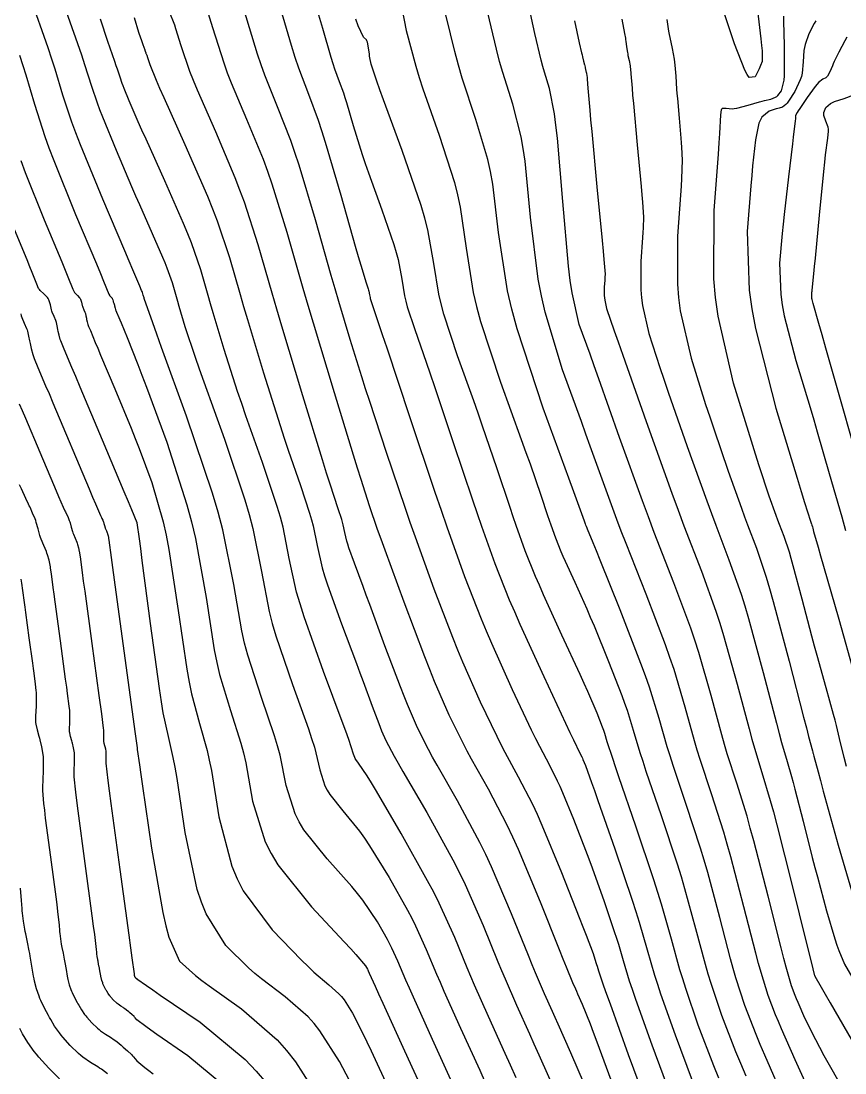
# Model space of a CAD drawing. Header units: metres. Extents: x 837117 to 838479, y 1189012 to 1191015.
# Drawn here: x 837589.8 to 837662.7, y 1190071.4 to 1190164.5 of the extents above; entities that cross this region are included whole.
import ezdxf

# ---------------------------------------------------------------- set-up
doc = ezdxf.new("R2010")
doc.units = ezdxf.units.M
doc.header["$LTSCALE"] = 0.3
doc.layers.add('COTAS 10', color=1, linetype='Continuous')
doc.layers.add('COTAS INT', color=252, linetype='Continuous')

msp = doc.modelspace()

# ---------------------------------------------------------------- linework, layer by layer
at = {"layer": 'COTAS 10'}
for points in [[(837612.227, 1190167.21), (837613.659, 1190162.368), (837613.993, 1190161.312), (837614.299, 1190160.379), (837615.178, 1190158.037), (837616.043, 1190155.731), (837616.34, 1190154.821), (837616.663, 1190153.793), (837618.037, 1190149.1), (837619.317, 1190144.589), (837619.581, 1190143.676), (837619.806, 1190142.909), (837620.289, 1190141.352), (837620.474, 1190140.82), (837620.51, 1190140.699), (837620.541, 1190140.589), (837620.598, 1190140.289), (837620.638, 1190140.032), (837620.658, 1190139.95), (837620.681, 1190139.864), (837620.797, 1190139.513), (837621.393, 1190137.747), (837621.719, 1190136.769), (837622.116, 1190135.579), (837624.131, 1190129.513), (837626.381, 1190122.809), (837626.925, 1190121.217), (837627.436, 1190119.739), (837628.998, 1190115.354), (837630.458, 1190111.607), (837630.906, 1190110.531), (837631.372, 1190109.439), (837633.209, 1190105.354), (837634.906, 1190101.774), (837635.283, 1190101), (837635.619, 1190100.319), (837636.5, 1190098.644), (837637.204, 1190097.267), (837637.43, 1190096.774), (837637.669, 1190096.233), (837638.644, 1190093.875), (837639.704, 1190091.13), (837639.997, 1190090.344), (837640.29, 1190089.547), (837641.346, 1190086.577), (837642.244, 1190083.923), (837642.438, 1190083.326), (837642.609, 1190082.789), (837643.025, 1190081.346), (837643.574, 1190079.561), (837643.827, 1190078.808), (837644.125, 1190077.943), (837645.565, 1190073.886), (837647.22, 1190069.439)], [(837659.592, 1190069.652), (837658.247, 1190072.553), (837657.046, 1190075.304), (837656.774, 1190075.947), (837656.528, 1190076.538), (837655.861, 1190078.247), (837655.231, 1190080.286), (837655.008, 1190081.087), (837654.765, 1190081.99), (837653.715, 1190086.101), (837652.555, 1190090.541), (837652.242, 1190091.651), (837651.934, 1190092.71), (837650.851, 1190096.101), (837649.851, 1190099.136), (837649.595, 1190099.97), (837649.348, 1190100.801), (837648.528, 1190103.778), (837647.534, 1190107.112), (837647.176, 1190108.167), (837646.782, 1190109.28), (837645.062, 1190113.778), (837643.294, 1190118.253), (837642.87, 1190119.352), (837642.475, 1190120.389), (837641.284, 1190123.629), (837640.118, 1190126.892), (837639.739, 1190127.944), (837639.335, 1190129.06), (837637.673, 1190133.629), (837636.129, 1190138.74), (837635.8, 1190140.198), (837635.514, 1190141.674), (837634.835, 1190147.162), (837634.35, 1190152.107), (837634.186, 1190153.242), (837634.01, 1190154.276), (837633.265, 1190157.162), (837632.372, 1190159.964), (837632.102, 1190160.945), (837631.822, 1190162.015), (837630.729, 1190166.619)], [(837662.794, 1190098.52), (837662.588, 1190099.309), (837662.181, 1190100.998), (837661.912, 1190102.161), (837661.793, 1190102.617), (837661.655, 1190103.132), (837660.998, 1190105.476), (837660.196, 1190108.341), (837659.967, 1190109.183), (837659.735, 1190110.048), (837658.87, 1190113.347), (837658.088, 1190116.287), (837657.909, 1190116.924), (837657.745, 1190117.484), (837657.286, 1190118.87), (837656.868, 1190119.957), (837656.73, 1190120.33), (837656.582, 1190120.734), (837655.966, 1190122.45), (837655.067, 1190125.151), (837654.74, 1190126.175), (837654.379, 1190127.32), (837652.795, 1190132.45), (837651.435, 1190138.392), (837651.215, 1190140.047), (837651.064, 1190141.706), (837651.085, 1190147.737), (837651.456, 1190152.724), (837651.527, 1190153.726), (837651.582, 1190154.563), (837651.665, 1190156.22), (837651.731, 1190156.663), (837651.776, 1190156.736), (837651.833, 1190156.786), (837652.135, 1190156.787), (837652.666, 1190156.743), (837652.867, 1190156.765), (837653.091, 1190156.802), (837654.094, 1190157.06), (837655.107, 1190157.36), (837655.337, 1190157.423), (837655.545, 1190157.478), (837656.115, 1190157.607), (837656.517, 1190157.766), (837656.62, 1190157.839), (837656.719, 1190157.926), (837657.045, 1190158.347), (837657.268, 1190159.269), (837657.302, 1190159.672), (837657.324, 1190160.139), (837657.304, 1190162.356), (837657.242, 1190164.51), (837657.237, 1190164.936)], [(837633.561, 1190070.96), (837633.062, 1190072.076), (837632.591, 1190073.128), (837631.12, 1190076.384), (837629.875, 1190079.181), (837629.547, 1190079.943), (837629.226, 1190080.7), (837628.125, 1190083.389), (837626.757, 1190086.417), (837626.268, 1190087.388), (837625.731, 1190088.415), (837623.389, 1190092.604), (837621.196, 1190096.334), (837620.752, 1190097.073), (837620.378, 1190097.685), (837619.618, 1190098.832), (837619.369, 1190099.145), (837619.318, 1190099.231), (837619.274, 1190099.316), (837619.181, 1190099.618), (837618.744, 1190100.923), (837618.484, 1190101.64), (837618.164, 1190102.511), (837616.505, 1190106.942), (837614.793, 1190111.783), (837614.44, 1190112.913), (837614.139, 1190113.951), (837613.489, 1190116.942), (837612.936, 1190119.701), (837612.697, 1190120.594), (837612.421, 1190121.543), (837611.111, 1190125.436), (837609.649, 1190129.559), (837609.276, 1190130.654), (837608.917, 1190131.728), (837607.736, 1190135.436), (837606.752, 1190138.69), (837606.517, 1190139.478), (837606.299, 1190140.216), (837605.647, 1190142.475), (837604.828, 1190144.866), (837604.505, 1190145.688), (837604.141, 1190146.58), (837602.475, 1190150.379), (837600.811, 1190154.048), (837600.448, 1190154.858), (837600.126, 1190155.578), (837599.316, 1190157.435), (837598.867, 1190158.532), (837598.773, 1190158.773), (837598.692, 1190158.986), (837598.51, 1190159.531), (837598.285, 1190160.242), (837598.178, 1190160.561), (837598.05, 1190160.932), (837597.424, 1190162.713), (837596.771, 1190164.682)], [(837619.436, 1190069.541), (837617.922, 1190072.416), (837616.196, 1190075.127), (837615.683, 1190075.77), (837615.155, 1190076.367), (837613.124, 1190078.133), (837611.024, 1190079.719), (837610.453, 1190080.202), (837609.886, 1190080.703), (837607.876, 1190082.674), (837606.121, 1190085.481), (837605.715, 1190086.51), (837605.343, 1190087.649), (837604.287, 1190092.674), (837603.552, 1190097.468), (837603.382, 1190098.461), (837603.226, 1190099.31), (837602.785, 1190101.171), (837602.332, 1190103.263), (837602.169, 1190104.257), (837601.989, 1190105.431), (837601.204, 1190111.171), (837600.482, 1190116.746), (837600.342, 1190117.815), (837600.228, 1190118.679), (837600.033, 1190120.089), (837599.546, 1190121.255), (837599.248, 1190121.965), (837598.88, 1190122.843), (837596.96, 1190127.413), (837594.99, 1190132.097), (837594.59, 1190133.046), (837594.253, 1190133.845), (837593.563, 1190135.476), (837593.324, 1190136.06), (837593.272, 1190136.199), (837593.227, 1190136.329), (837593.116, 1190136.715), (837593.049, 1190137.034), (837593.015, 1190137.208), (837592.959, 1190137.519), (837592.883, 1190137.835), (837592.853, 1190137.925), (837592.82, 1190138.017), (837592.672, 1190138.358), (837592.517, 1190138.73), (837592.481, 1190138.841), (837592.448, 1190138.956), (837592.35, 1190139.402), (837592.213, 1190139.832), (837592.154, 1190139.938), (837592.087, 1190140.038), (837591.769, 1190140.351), (837591.444, 1190140.649), (837591.372, 1190140.741), (837591.308, 1190140.836), (837591.141, 1190141.209), (837590.744, 1190142.25), (837590.536, 1190142.765), (837590.284, 1190143.378), (837589.017, 1190146.416)], [(837597.407, 1190071.323), (837596.862, 1190071.719), (837596.701, 1190071.828), (837596.536, 1190071.936), (837595.903, 1190072.324), (837595.226, 1190072.788), (837595.033, 1190072.944), (837594.838, 1190073.113), (837594.111, 1190073.823), (837593.446, 1190074.567), (837593.289, 1190074.757), (837593.144, 1190074.94), (837592.72, 1190075.543), (837592.372, 1190076.127), (837592.275, 1190076.298), (837592.178, 1190076.473), (837591.825, 1190077.135), (837591.502, 1190077.814), (837591.424, 1190077.998), (837591.351, 1190078.181), (837591.129, 1190078.83), (837590.949, 1190079.527), (837590.902, 1190079.74), (837590.857, 1190079.962), (837590.706, 1190080.838), (837590.561, 1190081.734), (837590.519, 1190081.97), (837590.476, 1190082.199), (837590.317, 1190082.982), (837590.164, 1190083.721), (837590.126, 1190083.924), (837590.089, 1190084.125), (837589.97, 1190084.844), (837589.878, 1190085.556), (837589.858, 1190085.753), (837589.841, 1190085.95), (837589.798, 1190086.659), (837589.703, 1190087.759)]]:
    msp.add_lwpolyline(points, dxfattribs=at)
at = {"layer": 'COTAS INT'}
for points in [[(837593.058, 1190167.311), (837594.745, 1190162.513), (837595.089, 1190161.512), (837595.379, 1190160.653), (837595.985, 1190158.736), (837596.475, 1190157.268), (837596.693, 1190156.692), (837596.946, 1190156.043), (837598.157, 1190153.088), (837599.527, 1190149.868), (837599.88, 1190149.052), (837600.222, 1190148.269), (837601.363, 1190145.714), (837602.28, 1190143.623), (837602.481, 1190143.132), (837602.658, 1190142.679), (837603.109, 1190141.363), (837603.468, 1190140.119), (837603.588, 1190139.712), (837603.717, 1190139.279), (837604.259, 1190137.487), (837605.161, 1190134.757), (837605.517, 1190133.731), (837605.919, 1190132.588), (837607.757, 1190127.487), (837609.561, 1190122.126), (837609.942, 1190120.819), (837610.271, 1190119.589), (837611.032, 1190115.788), (837611.709, 1190112.247), (837611.986, 1190111.181), (837612.301, 1190110.079), (837613.761, 1190105.788), (837615.176, 1190101.871), (837615.464, 1190101.004), (837615.706, 1190100.232), (837616.202, 1190098.229), (837616.635, 1190096.827), (837616.837, 1190096.433), (837617.075, 1190096.037), (837618.229, 1190094.586), (837619.703, 1190092.791), (837620.142, 1190092.178), (837620.594, 1190091.514), (837622.338, 1190088.696), (837623.954, 1190085.806), (837624.324, 1190085.097), (837624.662, 1190084.427), (837625.606, 1190082.338), (837626.514, 1190080.157), (837626.829, 1190079.429), (837627.173, 1190078.647), (837628.643, 1190075.376), (837630.335, 1190071.639), (837630.819, 1190070.564)], [(837615.545, 1190166.873), (837616.415, 1190163.881), (837617.172, 1190161.306), (837617.343, 1190160.757), (837617.496, 1190160.28), (837617.91, 1190159.149), (837618.285, 1190158.15), (837618.414, 1190157.755), (837618.554, 1190157.31), (837619.149, 1190155.276), (837619.94, 1190152.688), (837620.203, 1190151.893), (837620.485, 1190151.064), (837621.663, 1190147.79), (837622.729, 1190144.724), (837622.94, 1190144.026), (837623.115, 1190143.395), (837623.445, 1190141.663), (837623.677, 1190140.185), (837623.791, 1190139.714), (837623.925, 1190139.216), (837624.589, 1190137.193), (837625.601, 1190134.322), (837625.955, 1190133.289), (837626.341, 1190132.153), (837628.001, 1190127.193), (837629.703, 1190122.124), (837630.114, 1190120.92), (837630.5, 1190119.803), (837631.681, 1190116.487), (837632.96, 1190113.28), (837633.409, 1190112.231), (837633.898, 1190111.112), (837636.005, 1190106.487), (837637.941, 1190102.355), (837638.322, 1190101.546), (837638.637, 1190100.882), (837639.213, 1190099.695), (837639.372, 1190099.386), (837639.422, 1190099.275), (837639.476, 1190099.153), (837639.695, 1190098.623), (837640.239, 1190097.123), (837640.498, 1190096.39), (837640.803, 1190095.519), (837642.297, 1190091.225), (837643.831, 1190086.696), (837644.162, 1190085.677), (837644.452, 1190084.76), (837645.163, 1190082.297), (837645.812, 1190080.046), (837646.063, 1190079.264), (837646.346, 1190078.412), (837647.624, 1190074.758), (837649.14, 1190070.727)], [(837657.375, 1190068.848), (837655.576, 1190072.967), (837655.169, 1190073.93), (837654.801, 1190074.816), (837653.802, 1190077.375), (837653.009, 1190079.818), (837652.772, 1190080.631), (837652.527, 1190081.504), (837651.577, 1190085.15), (837650.515, 1190089.137), (837650.199, 1190090.225), (837649.874, 1190091.305), (837648.62, 1190095.15), (837647.453, 1190098.628), (837647.182, 1190099.477), (837646.934, 1190100.278), (837646.23, 1190102.76), (837645.359, 1190105.553), (837645.007, 1190106.551), (837644.607, 1190107.645), (837642.76, 1190112.404), (837641.004, 1190116.777), (837640.662, 1190117.628), (837640.381, 1190118.322), (837639.887, 1190119.531), (837639.809, 1190119.701), (837639.791, 1190119.741), (837639.775, 1190119.778), (837639.732, 1190119.887), (837639.694, 1190119.994), (837639.681, 1190120.03), (837639.668, 1190120.069), (837639.613, 1190120.232), (837639.017, 1190121.876), (837638.663, 1190122.848), (837638.227, 1190124.044), (837635.968, 1190130.232), (837633.658, 1190137.271), (837633.189, 1190139.005), (837632.795, 1190140.644), (837631.987, 1190145.787), (837631.486, 1190150.078), (837631.285, 1190151.18), (837631.056, 1190152.246), (837630.004, 1190155.787), (837628.787, 1190159.463), (837628.454, 1190160.614), (837628.123, 1190161.822), (837626.945, 1190166.668)], [(837628.08, 1190070.15), (837626.166, 1190074.367), (837624.47, 1190078.112), (837624.112, 1190078.914), (837623.802, 1190079.613), (837623.086, 1190081.287), (837622.567, 1190082.438), (837622.381, 1190082.806), (837622.177, 1190083.197), (837621.287, 1190084.787), (837619.992, 1190086.693), (837619.532, 1190087.282), (837619.028, 1190087.897), (837616.84, 1190090.34), (837614.78, 1190092.929), (837614.356, 1190093.635), (837613.996, 1190094.338), (837613.223, 1190096.84), (837612.667, 1190099.541), (837612.443, 1190100.368), (837612.189, 1190101.231), (837611.017, 1190104.634), (837609.809, 1190108.375), (837609.532, 1190109.45), (837609.279, 1190110.543), (837608.575, 1190114.634), (837607.605, 1190119.476), (837607.186, 1190121.043), (837606.701, 1190122.708), (837604.403, 1190129.538), (837602.19, 1190135.617), (837601.758, 1190136.808), (837601.405, 1190137.785), (837600.782, 1190139.538), (837600.683, 1190139.868), (837600.659, 1190139.947), (837600.637, 1190140.022), (837600.571, 1190140.25), (837600.488, 1190140.492), (837600.456, 1190140.575), (837600.419, 1190140.665), (837600.25, 1190141.05), (837599.632, 1190142.49), (837599.312, 1190143.247), (837598.927, 1190144.158), (837596.998, 1190148.741), (837595.025, 1190153.555), (837594.613, 1190154.612), (837594.258, 1190155.55), (837593.46, 1190157.941), (837592.762, 1190160.251), (837592.471, 1190161.136), (837592.137, 1190162.129), (837590.577, 1190166.604)], [(837605.905, 1190166.549), (837606.682, 1190163.94), (837607.682, 1190160.816), (837608.002, 1190159.938), (837608.34, 1190159.054), (837609.715, 1190155.812), (837611.168, 1190152.283), (837611.556, 1190151.218), (837611.937, 1190150.115), (837613.26, 1190145.812), (837614.682, 1190140.869), (837615.125, 1190139.362), (837615.59, 1190137.795), (837617.448, 1190131.636), (837619.139, 1190126.117), (837619.498, 1190124.953), (837619.81, 1190123.948), (837620.543, 1190121.636), (837621.275, 1190119.546), (837621.586, 1190118.681), (837621.944, 1190117.692), (837623.63, 1190113.088), (837625.455, 1190108.261), (837625.9, 1190107.132), (837626.319, 1190106.092), (837627.618, 1190103.088), (837628.835, 1190100.613), (837629.203, 1190099.908), (837629.584, 1190099.193), (837631.073, 1190096.542), (837632.738, 1190093.361), (837633.231, 1190092.313), (837633.738, 1190091.193), (837635.683, 1190086.542), (837637.361, 1190082.331), (837637.7, 1190081.488), (837637.983, 1190080.785), (837638.551, 1190079.41), (837638.811, 1190078.834), (837638.9, 1190078.634), (837638.997, 1190078.416), (837639.41, 1190077.486), (837640.11, 1190075.735), (837640.388, 1190075.001), (837640.702, 1190074.159), (837642.141, 1190070.217)], [(837623.264, 1190166.608), (837623.837, 1190163.685), (837624.675, 1190160.507), (837624.975, 1190159.524), (837625.305, 1190158.497), (837626.743, 1190154.412), (837628.102, 1190150.217), (837628.383, 1190149.119), (837628.622, 1190148.048), (837629.14, 1190144.412), (837629.756, 1190140.491), (837630.056, 1190139.241), (837630.414, 1190137.92), (837632.175, 1190132.552), (837634.018, 1190127.47), (837634.427, 1190126.328), (837634.792, 1190125.302), (837635.742, 1190122.552), (837636.346, 1190120.754), (837636.492, 1190120.326), (837636.629, 1190119.93), (837637.048, 1190118.754), (837637.528, 1190117.559), (837637.704, 1190117.152), (837637.898, 1190116.711), (837638.754, 1190114.839), (837639.806, 1190112.492), (837640.124, 1190111.752), (837640.453, 1190110.972), (837641.741, 1190107.827), (837642.907, 1190104.824), (837643.159, 1190104.133), (837643.382, 1190103.504), (837643.931, 1190101.741), (837644.521, 1190099.755), (837644.769, 1190098.985), (837645.054, 1190098.12), (837646.388, 1190094.199), (837647.813, 1190089.901), (837648.156, 1190088.798), (837648.475, 1190087.733), (837649.439, 1190084.199), (837650.289, 1190081.018), (837650.536, 1190080.175), (837650.788, 1190079.349), (837651.743, 1190076.502), (837652.981, 1190073.303), (837653.412, 1190072.254), (837653.882, 1190071.134)], [(837662.606, 1190069.745), (837660.83, 1190072.903), (837660.431, 1190073.639), (837660.073, 1190074.316), (837659.119, 1190076.258), (837658.515, 1190077.64), (837658.379, 1190077.963), (837658.256, 1190078.261), (837657.92, 1190079.119), (837657.452, 1190080.755), (837657.245, 1190081.543), (837657.004, 1190082.475), (837655.853, 1190087.052), (837654.595, 1190091.945), (837654.286, 1190093.078), (837653.994, 1190094.114), (837653.083, 1190097.052), (837652.25, 1190099.644), (837652.008, 1190100.462), (837651.761, 1190101.323), (837650.827, 1190104.796), (837649.73, 1190108.615), (837649.38, 1190109.695), (837649.01, 1190110.784), (837647.507, 1190114.796), (837645.777, 1190119.248), (837645.265, 1190120.614), (837644.737, 1190122.038), (837642.71, 1190127.661), (837640.872, 1190132.845), (837640.464, 1190133.992), (837640.099, 1190135.014), (837639.146, 1190137.661), (837638.514, 1190140.443), (837638.353, 1190141.549), (837638.197, 1190142.801), (837637.682, 1190148.536), (837637.214, 1190154.137), (837637.088, 1190155.304), (837636.964, 1190156.305), (837636.527, 1190158.536), (837636.066, 1190159.982), (837635.927, 1190160.487), (837635.783, 1190161.039), (837635.219, 1190163.414), (837634.671, 1190165.854)], [(837654.868, 1190165.932), (837655.22, 1190162.944), (837655.279, 1190162.352), (837655.322, 1190161.862), (837655.34, 1190160.944), (837655.19, 1190160.582), (837655.127, 1190160.442), (837655.055, 1190160.285), (837654.718, 1190159.578), (837654.195, 1190159.528), (837654.006, 1190159.785), (837653.799, 1190160.16), (837652.889, 1190162.497), (837652.034, 1190165.071)], [(837599.755, 1190164.817), (837600.151, 1190163.529), (837600.33, 1190163.015), (837600.373, 1190162.892), (837600.412, 1190162.779), (837600.531, 1190162.444), (837600.622, 1190162.185), (837600.644, 1190162.119), (837600.664, 1190162.057), (837600.726, 1190161.856), (837600.78, 1190161.687), (837600.795, 1190161.646), (837600.811, 1190161.606), (837600.869, 1190161.482), (837600.947, 1190161.29), (837600.974, 1190161.208), (837601.005, 1190161.114), (837601.137, 1190160.67), (837601.705, 1190159.265), (837602.011, 1190158.564), (837602.381, 1190157.729), (837604.251, 1190153.587), (837606.247, 1190148.998), (837606.696, 1190147.881), (837607.1, 1190146.83), (837608.185, 1190143.587), (837609.13, 1190140.314), (837609.447, 1190139.243), (837609.787, 1190138.101), (837611.213, 1190133.385), (837612.673, 1190128.699), (837613.035, 1190127.577), (837613.378, 1190126.531), (837614.466, 1190123.385), (837615.281, 1190120.961), (837615.453, 1190120.37), (837615.602, 1190119.814), (837615.946, 1190118.096), (837616.393, 1190116.123), (837616.606, 1190115.407), (837616.859, 1190114.617), (837618.096, 1190111.148), (837619.421, 1190107.63), (837619.729, 1190106.808), (837620.012, 1190106.053), (837620.822, 1190103.874), (837621.398, 1190102.343), (837621.534, 1190101.995), (837621.659, 1190101.681), (837622.027, 1190100.822), (837622.765, 1190099.452), (837623.123, 1190098.815), (837623.549, 1190098.068), (837625.646, 1190094.44), (837627.954, 1190090.258), (837628.513, 1190089.161), (837629.038, 1190088.089), (837630.644, 1190084.44), (837631.938, 1190081.244), (837632.264, 1190080.458), (837632.578, 1190079.716), (837633.597, 1190077.393), (837634.745, 1190074.847), (837635.14, 1190073.963), (837635.569, 1190073.003), (837637.393, 1190068.89)], [(837639.603, 1190070.371), (837638.401, 1190073.188), (837637.283, 1190075.71), (837637.02, 1190076.299), (837636.778, 1190076.84), (837636.074, 1190078.401), (837635.28, 1190080.25), (837634.982, 1190080.973), (837634.649, 1190081.788), (837633.164, 1190085.491), (837631.388, 1190089.641), (837630.872, 1190090.737), (837630.346, 1190091.81), (837628.359, 1190095.491), (837626.567, 1190098.631), (837626.163, 1190099.362), (837625.8, 1190100.032), (837624.823, 1190101.955), (837623.948, 1190104), (837623.649, 1190104.748), (837623.326, 1190105.575), (837621.955, 1190109.218), (837620.609, 1190112.866), (837620.301, 1190113.696), (837620.022, 1190114.448), (837619.25, 1190116.513), (837618.763, 1190117.879), (837618.663, 1190118.191), (837618.579, 1190118.473), (837618.403, 1190119.25), (837618.267, 1190119.927), (837618.209, 1190120.146), (837618.141, 1190120.379), (837617.82, 1190121.333), (837617.108, 1190123.502), (837616.794, 1190124.5), (837616.429, 1190125.67), (837614.689, 1190131.333), (837612.821, 1190137.512), (837612.376, 1190139.008), (837611.961, 1190140.411), (837610.722, 1190144.7), (837609.519, 1190148.472), (837609.126, 1190149.549), (837608.708, 1190150.641), (837606.983, 1190154.7), (837605.36, 1190158.391), (837605.006, 1190159.251), (837604.694, 1190160.041), (837603.909, 1190162.305), (837603.455, 1190163.831), (837603.351, 1190164.155), (837603.256, 1190164.437), (837602.99, 1190165.096)], [(837645.299, 1190068.151), (837643.506, 1190073.014), (837641.903, 1190077.474), (837641.591, 1190078.352), (837641.335, 1190079.075), (837640.887, 1190080.395), (837640.765, 1190080.818), (837640.715, 1190080.976), (837640.658, 1190081.151), (837640.395, 1190081.929), (837639.777, 1190083.576), (837639.497, 1190084.298), (837639.17, 1190085.137), (837637.593, 1190089.127), (837635.863, 1190093.313), (837635.438, 1190094.273), (837635.037, 1190095.148), (837633.786, 1190097.593), (837632.602, 1190099.756), (837632.243, 1190100.454), (837631.87, 1190101.193), (837630.414, 1190104.221), (837628.846, 1190107.766), (837628.403, 1190108.831), (837627.957, 1190109.934), (837626.314, 1190114.221), (837624.653, 1190118.828), (837624.195, 1190120.132), (837623.738, 1190121.449), (837622.093, 1190126.308), (837620.602, 1190130.848), (837620.242, 1190131.963), (837619.904, 1190133.016), (837618.874, 1190136.308), (837617.866, 1190139.695), (837617.542, 1190140.808), (837617.199, 1190141.997), (837615.798, 1190146.924), (837614.355, 1190151.757), (837613.986, 1190152.887), (837613.629, 1190153.926), (837612.447, 1190156.924), (837611.32, 1190159.716), (837610.998, 1190160.625), (837610.671, 1190161.592), (837609.454, 1190165.575)], [(837651.492, 1190070.945), (837651.061, 1190072.015), (837649.684, 1190075.63), (837648.567, 1190078.88), (837648.3, 1190079.719), (837648.05, 1190080.532), (837647.301, 1190083.248), (837646.435, 1190086.329), (837646.112, 1190087.372), (837645.753, 1190088.497), (837644.157, 1190093.248), (837642.655, 1190097.611), (837642.356, 1190098.493), (837642.108, 1190099.232), (837641.632, 1190100.723), (837641.404, 1190101.455), (837641.312, 1190101.716), (837641.207, 1190102.003), (837640.723, 1190103.25), (837639.903, 1190105.167), (837639.586, 1190105.876), (837639.23, 1190106.662), (837637.62, 1190110.147), (837635.987, 1190113.72), (837635.617, 1190114.562), (837635.281, 1190115.341), (837634.365, 1190117.62), (837633.565, 1190119.866), (837633.303, 1190120.623), (837633.024, 1190121.439), (837631.872, 1190124.872), (837630.566, 1190128.727), (837630.191, 1190129.809), (837629.81, 1190130.896), (837628.382, 1190134.872), (837627.17, 1190138.568), (837626.924, 1190139.478), (837626.716, 1190140.338), (837626.293, 1190143.038), (837625.758, 1190146.019), (837625.481, 1190147.057), (837625.148, 1190148.187), (837623.481, 1190153.038), (837621.823, 1190157.53), (837621.496, 1190158.435), (837621.227, 1190159.192), (837620.73, 1190160.701), (837620.621, 1190161.257), (837620.596, 1190161.414), (837620.572, 1190161.571), (837620.506, 1190162.15), (837620.406, 1190162.65), (837620.362, 1190162.759), (837620.311, 1190162.855), (837620.067, 1190163.093), (837619.576, 1190164.101), (837619.369, 1190164.681)], [(837638.724, 1190164.535), (837639.152, 1190162.586), (837639.359, 1190161.7), (837639.403, 1190161.511), (837639.442, 1190161.345), (837639.535, 1190160.95), (837639.585, 1190160.742), (837639.596, 1190160.694), (837639.607, 1190160.651), (837639.635, 1190160.532), (837639.659, 1190160.427), (837639.667, 1190160.393), (837639.675, 1190160.357), (837639.708, 1190160.208), (837639.743, 1190160.063), (837639.751, 1190160.03), (837639.76, 1190159.999), (837639.788, 1190159.911), (837639.823, 1190159.663), (837639.835, 1190159.531), (837639.849, 1190159.372), (837639.911, 1190158.57), (837640.076, 1190156.633), (837640.156, 1190155.759), (837640.25, 1190154.737), (837640.713, 1190149.825), (837641.163, 1190145.071), (837641.249, 1190144.15), (837641.319, 1190143.399), (837641.43, 1190142.115), (837641.422, 1190141.834), (837641.415, 1190141.716), (837641.407, 1190141.581), (837641.361, 1190140.95), (837641.359, 1190140.21), (837641.377, 1190140.006), (837641.404, 1190139.802), (837641.571, 1190139.073), (837642.242, 1190137.098), (837642.586, 1190136.109), (837642.999, 1190134.929), (837645.064, 1190129.073), (837647.343, 1190122.717), (837647.891, 1190121.222), (837648.403, 1190119.842), (837649.952, 1190115.815), (837651.238, 1190112.287), (837651.584, 1190111.222), (837651.926, 1190110.119), (837653.126, 1190105.815), (837654.174, 1190101.846), (837654.421, 1190100.954), (837654.649, 1190100.152), (837655.314, 1190098.003), (837656.054, 1190095.518), (837656.329, 1190094.504), (837656.635, 1190093.349), (837657.991, 1190088.003), (837659.242, 1190082.961), (837659.673, 1190081.224), (837659.979, 1190079.991), (837659.983, 1190079.983), (837659.985, 1190079.977), (837659.991, 1190079.963), (837660.555, 1190078.98), (837660.908, 1190078.365), (837661.346, 1190077.603), (837663.64, 1190073.612)], [(837642.91, 1190164.683), (837643.157, 1190163.413), (837643.232, 1190162.986), (837643.252, 1190162.861), (837643.271, 1190162.732), (837643.338, 1190162.241), (837643.411, 1190161.74), (837643.434, 1190161.606), (837643.458, 1190161.472), (837643.557, 1190161.005), (837643.646, 1190160.546), (837643.665, 1190160.419), (837643.681, 1190160.29), (837643.718, 1190159.824), (837643.817, 1190158.577), (837643.872, 1190157.956), (837643.939, 1190157.216), (837644.284, 1190153.551), (837644.626, 1190149.866), (837644.692, 1190149.114), (837644.745, 1190148.478), (837644.836, 1190147.151), (837644.806, 1190146.201), (837644.784, 1190145.803), (837644.756, 1190145.347), (837644.602, 1190143.212), (837644.594, 1190140.708), (837644.657, 1190140.019), (837644.748, 1190139.332), (837645.313, 1190136.865), (837646.288, 1190133.838), (837646.637, 1190132.798), (837647.022, 1190131.67), (837648.698, 1190126.865), (837650.423, 1190122.056), (837650.837, 1190120.925), (837651.224, 1190119.88), (837652.396, 1190116.833), (837653.466, 1190113.791), (837653.788, 1190112.749), (837654.122, 1190111.622), (837655.425, 1190106.833), (837656.588, 1190102.369), (837656.834, 1190101.447), (837657.048, 1190100.66), (837657.545, 1190098.954), (837657.934, 1190097.648), (837658.079, 1190097.115), (837658.239, 1190096.507), (837658.954, 1190093.691), (837659.769, 1190090.465), (837659.994, 1190089.599), (837660.217, 1190088.745), (837661.021, 1190085.757), (837661.754, 1190083.26), (837661.934, 1190082.715), (837662.104, 1190082.233), (837662.633, 1190081.021), (837663.475, 1190079.561)], [(837646.909, 1190164.638), (837647.059, 1190163.602), (837647.107, 1190163.323), (837647.157, 1190163.047), (837647.36, 1190162.08), (837647.545, 1190161.131), (837647.584, 1190160.866), (837647.618, 1190160.601), (837647.694, 1190159.635), (837647.764, 1190158.474), (837647.793, 1190158.085), (837647.827, 1190157.666), (837647.984, 1190155.91), (837648.136, 1190154.154), (837648.167, 1190153.736), (837648.192, 1190153.347), (837648.242, 1190152.186), (837648.191, 1190150.567), (837648.153, 1190149.889), (837648.105, 1190149.112), (837647.843, 1190145.474), (837647.829, 1190141.207), (837647.936, 1190140.033), (837648.091, 1190138.862), (837649.054, 1190134.658), (837650.333, 1190130.579), (837650.689, 1190129.487), (837651.044, 1190128.411), (837652.332, 1190124.658), (837653.502, 1190121.395), (837653.783, 1190120.627), (837654.046, 1190119.919), (837654.841, 1190117.851), (837655.694, 1190115.294), (837655.992, 1190114.277), (837656.319, 1190113.126), (837657.723, 1190107.851), (837659.001, 1190102.892), (837659.247, 1190101.939), (837659.446, 1190101.169), (837659.777, 1190099.905), (837659.812, 1190099.786), (837659.825, 1190099.738), (837659.84, 1190099.682), (837659.905, 1190099.426), (837660.279, 1190098.04), (837660.489, 1190097.271), (837660.745, 1190096.337), (837662.052, 1190091.573), (837663.526, 1190086.554)], [(837660.08, 1190164.536), (837659.938, 1190164.289), (837659.472, 1190163.376), (837659.132, 1190162.431), (837659.07, 1190162.164), (837659.023, 1190161.895), (837658.968, 1190160.902), (837658.875, 1190159.884), (837658.803, 1190159.599), (837658.711, 1190159.313), (837658.213, 1190158.267), (837657.666, 1190157.412), (837657.544, 1190157.246), (837657.435, 1190157.11), (837657.146, 1190156.875), (837656.837, 1190156.802), (837656.714, 1190156.769), (837656.577, 1190156.73), (837655.947, 1190156.542), (837655.315, 1190156.015), (837655.176, 1190155.763), (837655.053, 1190155.465), (837654.736, 1190154.002), (837654.493, 1190151.683), (837654.416, 1190150.844), (837654.335, 1190149.92), (837654.009, 1190145.875), (837654.182, 1190140.679), (837654.416, 1190139.029), (837654.73, 1190137.289), (837656.536, 1190130.243), (837658.425, 1190124.06), (837658.791, 1190122.864), (837659.09, 1190121.892), (837659.6, 1190120.243), (837659.661, 1190120.073), (837659.676, 1190120.033), (837659.69, 1190119.996), (837659.731, 1190119.888), (837659.777, 1190119.751), (837659.811, 1190119.632), (837659.888, 1190119.341), (837660.282, 1190117.94), (837660.499, 1190117.178), (837660.763, 1190116.253), (837662.108, 1190111.56), (837663.495, 1190106.611)], [(837662.824, 1190163.079), (837662.64, 1190162.773), (837662.106, 1190161.765), (837661.72, 1190160.929), (837661.631, 1190160.731), (837661.548, 1190160.547), (837661.31, 1190160.004), (837661.102, 1190159.631), (837661.039, 1190159.555), (837660.973, 1190159.49), (837660.714, 1190159.354), (837660.331, 1190159.069), (837660.188, 1190158.911), (837660.027, 1190158.718), (837659.312, 1190157.737), (837658.654, 1190156.762), (837658.53, 1190156.573), (837658.431, 1190156.419), (837658.284, 1190156.158), (837658.297, 1190156.124), (837658.299, 1190156.104), (837658.296, 1190156.065), (837658.283, 1190155.976), (837658.279, 1190155.935), (837658.274, 1190155.886), (837658.25, 1190155.649), (837658.143, 1190154.721), (837658.084, 1190154.236), (837658.014, 1190153.652), (837657.657, 1190150.721), (837657.269, 1190147.373), (837657.179, 1190146.527), (837657.096, 1190145.716), (837656.862, 1190143.077), (837656.972, 1190140.292), (837657.107, 1190139.387), (837657.287, 1190138.426), (837658.313, 1190134.472), (837659.57, 1190130.305), (837659.896, 1190129.209), (837660.212, 1190128.137), (837661.271, 1190124.472), (837662.369, 1190120.615), (837662.71, 1190119.422)], [(837589.62, 1190161.49), (837589.915, 1190160.589), (837590.183, 1190159.742), (837590.935, 1190157.147), (837591.848, 1190154.29), (837592.218, 1190153.28), (837592.639, 1190152.174), (837594.581, 1190147.386), (837596.416, 1190143.015), (837596.769, 1190142.171), (837597.055, 1190141.486), (837597.526, 1190140.338), (837597.573, 1190140.233), (837597.59, 1190140.207), (837597.611, 1190140.181), (837597.701, 1190140.098), (837597.79, 1190140.011), (837597.809, 1190139.983), (837597.825, 1190139.953), (837597.864, 1190139.833), (837597.891, 1190139.709), (837597.9, 1190139.676), (837597.91, 1190139.645), (837597.953, 1190139.541), (837597.995, 1190139.446), (837598.004, 1190139.421), (837598.012, 1190139.395), (837598.034, 1190139.307), (837598.049, 1190139.22), (837598.059, 1190139.172), (837598.077, 1190139.082), (837598.108, 1190138.975), (837598.121, 1190138.939), (837598.136, 1190138.9), (837598.202, 1190138.737), (837598.395, 1190138.281), (837598.489, 1190138.058), (837598.601, 1190137.793), (837599.151, 1190136.485), (837600.09, 1190134.103), (837600.447, 1190133.161), (837600.846, 1190132.097), (837602.638, 1190127.232), (837604.429, 1190121.677), (837604.828, 1190120.178), (837605.184, 1190118.695), (837606.118, 1190113.48), (837606.849, 1190108.839), (837607.077, 1190107.719), (837607.316, 1190106.671), (837608.273, 1190103.48), (837609.201, 1190100.591), (837609.423, 1190099.733), (837609.629, 1190098.85), (837610.245, 1190095.451), (837611.357, 1190091.849), (837611.875, 1190090.838), (837612.486, 1190089.82), (837615.451, 1190086.094), (837618.352, 1190083.003), (837618.922, 1190082.386), (837619.39, 1190081.873), (837620.236, 1190080.879), (837620.4, 1190080.587), (837620.437, 1190080.515), (837620.471, 1190080.448), (837620.567, 1190080.236), (837621.09, 1190079.069), (837621.394, 1190078.399), (837621.767, 1190077.578), (837623.689, 1190073.359), (837625.824, 1190068.661)], [(837664.647, 1190122.646), (837660.975, 1190135.556), (837660.636, 1190136.746), (837660.357, 1190137.725), (837659.847, 1190139.497), (837659.753, 1190139.857), (837659.737, 1190139.944), (837659.725, 1190140.027), (837659.715, 1190140.28), (837659.736, 1190140.52), (837659.744, 1190140.593), (837659.752, 1190140.67), (837659.787, 1190140.975), (837659.906, 1190142.147), (837659.967, 1190142.772), (837660.04, 1190143.526), (837660.405, 1190147.333), (837660.79, 1190151.208), (837660.875, 1190152.005), (837660.951, 1190152.683), (837661.152, 1190154.135), (837661.209, 1190154.778), (837661.196, 1190154.946), (837661.169, 1190155.109), (837660.968, 1190155.662), (837660.794, 1190156.164), (837660.785, 1190156.295), (837660.792, 1190156.422), (837660.96, 1190156.852), (837661.379, 1190157.222), (837661.545, 1190157.312), (837661.733, 1190157.396), (837662.593, 1190157.653), (837663.458, 1190157.97)], [(837589.733, 1190152.165), (837590.118, 1190151.115), (837591.799, 1190146.901), (837593.35, 1190143.197), (837593.652, 1190142.468), (837593.899, 1190141.868), (837594.333, 1190140.773), (837594.44, 1190140.534), (837594.481, 1190140.474), (837594.527, 1190140.415), (837594.735, 1190140.224), (837594.938, 1190140.024), (837594.981, 1190139.96), (837595.019, 1190139.893), (837595.107, 1190139.617), (837595.169, 1190139.332), (837595.191, 1190139.259), (837595.214, 1190139.188), (837595.312, 1190138.949), (837595.408, 1190138.731), (837595.429, 1190138.673), (837595.448, 1190138.615), (837595.496, 1190138.413), (837595.532, 1190138.214), (837595.543, 1190138.158), (837595.554, 1190138.103), (837595.597, 1190137.898), (837595.668, 1190137.652), (837595.697, 1190137.569), (837595.73, 1190137.48), (837595.882, 1190137.106), (837596.324, 1190136.063), (837596.54, 1190135.552), (837596.795, 1190134.945), (837598.055, 1190131.949), (837599.485, 1190128.473), (837599.848, 1190127.563), (837600.196, 1190126.676), (837601.336, 1190123.661), (837602.328, 1190120.178), (837602.585, 1190118.997), (837602.833, 1190117.72), (837603.661, 1190112.325), (837604.419, 1190107.135), (837604.623, 1190105.988), (837604.824, 1190104.967), (837605.529, 1190102.325), (837606.214, 1190099.95), (837606.402, 1190099.097), (837606.59, 1190098.159), (837607.266, 1190094.062), (837608.396, 1190089.7), (837608.871, 1190088.594), (837609.416, 1190087.532), (837611.968, 1190084.062), (837614.57, 1190081.379), (837615.147, 1190080.812), (837615.661, 1190080.321), (837616.998, 1190079.185), (837617.885, 1190078.414), (837618.115, 1190078.153), (837618.339, 1190077.872), (837619.093, 1190076.689), (837620.024, 1190074.84), (837620.361, 1190074.14), (837620.731, 1190073.358), (837622.35, 1190069.854)], [(837589.726, 1190138.58), (837589.772, 1190138.424), (837589.821, 1190138.272), (837590.031, 1190137.766), (837590.233, 1190137.302), (837590.278, 1190137.177), (837590.318, 1190137.054), (837590.421, 1190136.625), (837590.498, 1190136.202), (837590.52, 1190136.084), (837590.544, 1190135.965), (837590.635, 1190135.531), (837590.786, 1190135.006), (837590.848, 1190134.83), (837590.918, 1190134.641), (837591.243, 1190133.846), (837591.928, 1190132.233), (837592.226, 1190131.529), (837592.57, 1190130.712), (837595.777, 1190123.089), (837596.084, 1190122.362), (837596.336, 1190121.768), (837596.779, 1190120.734), (837596.857, 1190120.572), (837596.879, 1190120.526), (837596.9, 1190120.481), (837596.978, 1190120.316), (837597.049, 1190120.144), (837597.066, 1190120.095), (837597.083, 1190120.044), (837597.135, 1190119.855), (837597.189, 1190119.662), (837597.206, 1190119.609), (837597.225, 1190119.557), (837597.301, 1190119.373), (837597.375, 1190119.198), (837597.392, 1190119.152), (837597.408, 1190119.107), (837597.452, 1190118.952), (837597.484, 1190118.8), (837597.492, 1190118.757), (837597.499, 1190118.714), (837597.521, 1190118.554), (837597.725, 1190117.04), (837597.846, 1190116.143), (837597.996, 1190115.038), (837599.818, 1190101.637), (837600.017, 1190100.169), (837600.029, 1190100.082), (837600.032, 1190100.064), (837600.034, 1190100.049), (837600.041, 1190100.017), (837600.239, 1190098.67), (837600.361, 1190097.826), (837600.513, 1190096.776), (837601.309, 1190091.285), (837602.289, 1190085.599), (837602.558, 1190084.427), (837602.826, 1190083.43), (837603.785, 1190081.285), (837605.202, 1190080.028), (837605.759, 1190079.591), (837606.387, 1190079.116), (837609.251, 1190077.081), (837612.426, 1190074.32), (837613.251, 1190073.387), (837614.052, 1190072.382), (837616.751, 1190068.144)], [(837589.596, 1190130.637), (837589.85, 1190130.036), (837590.134, 1190129.365), (837591.404, 1190126.349), (837592.611, 1190123.487), (837592.855, 1190122.912), (837593.06, 1190122.432), (837593.475, 1190121.487), (837593.634, 1190121.158), (837593.678, 1190121.066), (837593.721, 1190120.974), (837593.878, 1190120.64), (837594.022, 1190120.292), (837594.057, 1190120.192), (837594.091, 1190120.09), (837594.197, 1190119.705), (837594.305, 1190119.315), (837594.341, 1190119.209), (837594.378, 1190119.103), (837594.533, 1190118.73), (837594.683, 1190118.376), (837594.718, 1190118.282), (837594.749, 1190118.19), (837594.84, 1190117.876), (837594.904, 1190117.57), (837594.92, 1190117.483), (837594.934, 1190117.395), (837594.979, 1190117.071), (837595.161, 1190115.695), (837595.262, 1190114.944), (837595.385, 1190114.032), (837596.013, 1190109.405), (837596.639, 1190104.806), (837596.86, 1190103.183), (837597.032, 1190101.922), (837597.053, 1190101.732), (837597.059, 1190101.622), (837597.06, 1190101.418), (837597.054, 1190101.223), (837597.052, 1190101.175), (837597.05, 1190101.128), (837597.04, 1190100.98), (837597.04, 1190100.837), (837597.044, 1190100.794), (837597.051, 1190100.75), (837597.088, 1190100.58), (837597.139, 1190100.396), (837597.167, 1190100.29), (837597.219, 1190100.091), (837597.258, 1190099.863), (837597.264, 1190099.791), (837597.268, 1190099.715), (837597.266, 1190099.41), (837597.253, 1190099.117), (837597.25, 1190099.05), (837597.248, 1190098.988), (837597.242, 1190098.812), (837597.431, 1190097.287), (837597.552, 1190096.374), (837597.703, 1190095.248), (837598.493, 1190089.41), (837599.285, 1190083.596), (837599.436, 1190082.485), (837599.558, 1190081.591), (837599.751, 1190080.162), (837599.752, 1190080.145), (837599.753, 1190080.14), (837599.753, 1190080.136), (837599.755, 1190080.118), (837599.758, 1190080.101), (837599.76, 1190080.091), (837599.764, 1190080.073), (837599.768, 1190080.054), (837599.77, 1190080.042), (837599.773, 1190080.02), (837599.777, 1190079.999), (837599.778, 1190079.994), (837599.779, 1190079.988), (837599.784, 1190079.971), (837599.789, 1190079.956), (837599.791, 1190079.951), (837599.793, 1190079.947), (837599.801, 1190079.93), (837599.809, 1190079.914), (837599.812, 1190079.91), (837599.814, 1190079.906), (837599.822, 1190079.891), (837599.833, 1190079.877), (837599.836, 1190079.872), (837599.84, 1190079.867), (837599.856, 1190079.849), (837599.874, 1190079.832), (837599.884, 1190079.824), (837599.9, 1190079.813), (837599.916, 1190079.803), (837599.92, 1190079.801), (837599.923, 1190079.798), (837599.937, 1190079.788), (837599.95, 1190079.778), (837599.953, 1190079.775), (837599.957, 1190079.772), (837599.983, 1190079.748), (837599.986, 1190079.744), (837599.989, 1190079.741), (837600, 1190079.728), (837600.863, 1190079.131), (837601.404, 1190078.759), (837602.075, 1190078.298), (837605.587, 1190075.885), (837609.58, 1190072.578), (837610.555, 1190071.553), (837611.473, 1190070.481)], [(837607.596, 1190070.357), (837604.507, 1190072.915), (837601.763, 1190074.814), (837601.226, 1190075.192), (837600.786, 1190075.506), (837600.005, 1190076.105), (837599.847, 1190076.285), (837599.8, 1190076.334), (837599.753, 1190076.384), (837599.569, 1190076.562), (837599.379, 1190076.732), (837599.328, 1190076.776), (837599.276, 1190076.82), (837599.093, 1190076.967), (837598.903, 1190077.105), (837598.847, 1190077.143), (837598.789, 1190077.181), (837598.568, 1190077.316), (837598.331, 1190077.479), (837598.264, 1190077.533), (837598.195, 1190077.592), (837597.941, 1190077.84), (837597.709, 1190078.101), (837597.654, 1190078.167), (837597.603, 1190078.231), (837597.455, 1190078.442), (837597.333, 1190078.646), (837597.299, 1190078.706), (837597.265, 1190078.767), (837597.142, 1190078.998), (837597.029, 1190079.236), (837597.002, 1190079.3), (837596.976, 1190079.364), (837596.899, 1190079.591), (837596.836, 1190079.835), (837596.819, 1190079.909), (837596.804, 1190079.987), (837596.751, 1190080.293), (837596.7, 1190080.606), (837596.685, 1190080.689), (837596.671, 1190080.769), (837596.615, 1190081.042), (837596.561, 1190081.301), (837596.548, 1190081.372), (837596.535, 1190081.442), (837596.494, 1190081.694), (837596.461, 1190081.942), (837596.454, 1190082.011), (837596.448, 1190082.08), (837596.433, 1190082.328), (837596.273, 1190083.647), (837596.175, 1190084.391), (837596.055, 1190085.299), (837595.426, 1190089.948), (837594.801, 1190094.602), (837594.682, 1190095.514), (837594.587, 1190096.263), (837594.441, 1190097.606), (837594.453, 1190097.96), (837594.458, 1190098.085), (837594.464, 1190098.221), (837594.491, 1190098.811), (837594.495, 1190099.426), (837594.486, 1190099.578), (837594.474, 1190099.724), (837594.395, 1190100.183), (837594.291, 1190100.584), (837594.262, 1190100.691), (837594.234, 1190100.797), (837594.132, 1190101.168), (837594.056, 1190101.511), (837594.044, 1190101.6), (837594.035, 1190101.686), (837594.034, 1190101.974), (837594.055, 1190102.274), (837594.06, 1190102.367), (837594.064, 1190102.465), (837594.076, 1190102.857), (837594.073, 1190103.269), (837594.068, 1190103.38), (837594.061, 1190103.49), (837594.02, 1190103.874), (837593.867, 1190104.989), (837593.789, 1190105.559), (837593.696, 1190106.242), (837593.231, 1190109.653), (837592.766, 1190113.088), (837592.672, 1190113.787), (837592.594, 1190114.375), (837592.437, 1190115.587), (837592.369, 1190116.076), (837592.347, 1190116.208), (837592.324, 1190116.339), (837592.227, 1190116.801), (837592.091, 1190117.274), (837592.043, 1190117.412), (837591.991, 1190117.553), (837591.765, 1190118.087), (837591.532, 1190118.649), (837591.475, 1190118.808), (837591.422, 1190118.968), (837591.258, 1190119.556), (837591.099, 1190120.135), (837591.048, 1190120.289), (837590.995, 1190120.44), (837590.778, 1190120.964), (837590.543, 1190121.467), (837590.477, 1190121.606), (837590.411, 1190121.744), (837590.171, 1190122.24), (837589.784, 1190123.097), (837589.625, 1190123.463)], [(837589.744, 1190115.108), (837589.775, 1190114.934), (837589.805, 1190114.757), (837589.894, 1190114.104), (837590.026, 1190113.056), (837590.082, 1190112.63), (837590.147, 1190112.145), (837590.449, 1190109.902), (837590.752, 1190107.678), (837590.817, 1190107.205), (837590.873, 1190106.794), (837591.007, 1190105.826), (837591.068, 1190105.248), (837591.079, 1190105.083), (837591.087, 1190104.916), (837591.091, 1190104.296), (837591.074, 1190103.707), (837591.067, 1190103.56), (837591.06, 1190103.419), (837591.029, 1190102.969), (837591.03, 1190102.536), (837591.043, 1190102.406), (837591.062, 1190102.273), (837591.176, 1190101.757), (837591.329, 1190101.199), (837591.372, 1190101.04), (837591.415, 1190100.878), (837591.572, 1190100.276), (837591.69, 1190099.584), (837591.709, 1190099.366), (837591.721, 1190099.137), (837591.715, 1190098.212), (837591.675, 1190097.325), (837591.667, 1190097.12), (837591.659, 1190096.933), (837591.64, 1190096.401), (837591.743, 1190095.239), (837591.813, 1190094.655), (837591.899, 1190093.957), (837592.359, 1190090.485), (837592.824, 1190087.002), (837592.914, 1190086.296), (837592.988, 1190085.703), (837593.115, 1190084.493), (837593.144, 1190084.015), (837593.156, 1190083.882), (837593.17, 1190083.749), (837593.232, 1190083.269), (837593.312, 1190082.784), (837593.337, 1190082.648), (837593.363, 1190082.511), (837593.466, 1190082.012), (837593.573, 1190081.484), (837593.602, 1190081.329), (837593.63, 1190081.17), (837593.729, 1190080.565), (837593.83, 1190079.975), (837593.861, 1190079.825), (837593.892, 1190079.681), (837594.014, 1190079.211), (837594.164, 1190078.773), (837594.213, 1190078.649), (837594.266, 1190078.525), (837594.483, 1190078.067), (837594.722, 1190077.62), (837594.787, 1190077.502), (837594.853, 1190077.387), (837595.088, 1190076.993), (837595.374, 1190076.585), (837595.472, 1190076.462), (837595.577, 1190076.334), (837596.026, 1190075.831), (837596.517, 1190075.352), (837596.649, 1190075.239), (837596.779, 1190075.133), (837597.235, 1190074.82), (837597.662, 1190074.559), (837597.774, 1190074.486), (837597.882, 1190074.412), (837598.25, 1190074.145), (837598.603, 1190073.861), (837598.702, 1190073.777), (837598.802, 1190073.692), (837599.168, 1190073.363), (837599.522, 1190073.02), (837599.615, 1190072.924), (837599.705, 1190072.829), (837600.01, 1190072.482), (837600.71, 1190071.881), (837601.049, 1190071.625), (837601.451, 1190071.331)], [(837593.159, 1190070.873), (837592.196, 1190071.814), (837591.315, 1190072.8), (837591.107, 1190073.051), (837590.915, 1190073.294), (837590.353, 1190074.094), (837589.891, 1190074.868), (837589.763, 1190075.094), (837589.634, 1190075.325)]]:
    msp.add_lwpolyline(points, dxfattribs=at)

doc.saveas('drawing.dxf')
